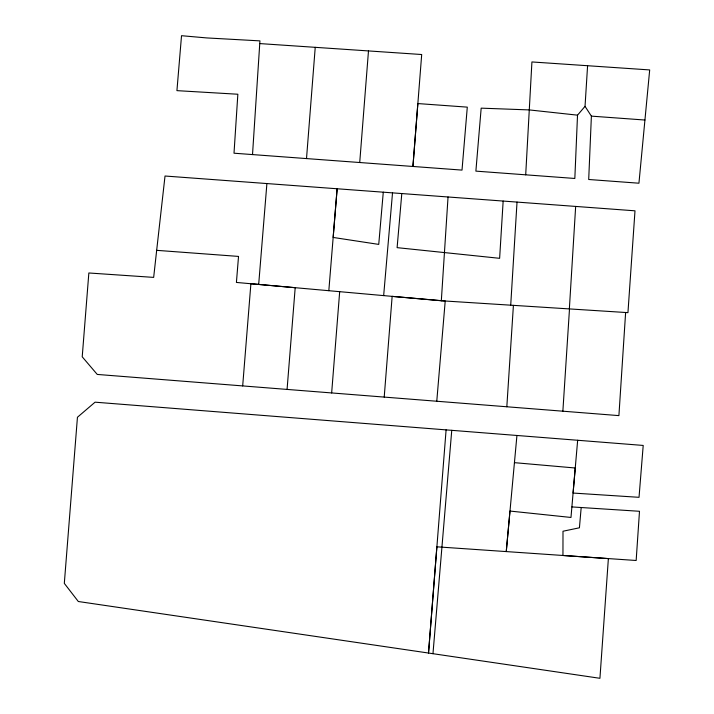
<?xml version="1.0" encoding="UTF-8"?>
<svg xmlns="http://www.w3.org/2000/svg" width="714" height="714" viewBox="0 0 714 714"><rect width="100%" height="100%" fill="white"/><g stroke="black" fill="none" stroke-linecap="round" stroke-linejoin="round"><path stroke-width="1.07" d="M577.519 115.159L574.832 178.464L475.881 171.128L481.174 108.153L529.279 109.92L577.519 115.159L585.034 106.35L587.586 65.75M585.034 106.35L591.388 116.132L588.702 179.491L638.941 183.212L649.686 69.927L531.921 61.948L525.7 174.823M510.715 305.19L517.025 202.089M503.156 201.062L499.63 258.316L397.109 247.651L401.795 193.556L634.996 210.817L627.945 312.643L441.323 300.764L236.414 282.441L238.53 256.415L156.669 250.337L153.662 277.389L88.848 272.98L82.217 356.804L97.247 374.431L618.904 415.619L625.625 312.5M569.353 308.921L575.663 206.426M441.323 300.764L448.044 196.975M252.515 154.581L259.932 40.876L206.685 37.922L181.526 35.7L176.929 90.642L237.851 94.239L234.005 153.207L462.012 170.102L467.295 107.136L417.851 103.566L412.933 166.46L421.697 54.523L259.753 43.581M506.824 406.775L513.411 305.36M562.864 411.202L569.495 308.93M287.073 389.442L295.194 287.688L250.891 283.735L242.68 385.926M306.511 158.579L315.231 47.338M331.653 392.95L339.677 291.678M359.722 162.524L368.486 50.908M384.212 397.1L392.147 296.364L445.215 300.996L436.772 401.25M446.098 429.873L428.516 653.042L599.93 678.3L608.373 558.598L436.87 546.817L428.516 653.042L78.317 601.509L64.314 583.374L77.442 417.253L95.069 402.178L643.207 445.438L639.03 497.319L573.065 493.053L577.662 440.261M258.682 284.431L266.902 183.56L401.795 193.556M328.824 290.696L337.133 188.737L333.143 237.441L378.741 244.402L383.284 192.164M432.97 653.703L451.757 430.328M383.659 295.605L392.522 192.86M581.187 507.52L579.42 527.798L562.998 531.234L562.953 555.474L636.156 560.49L639.494 511.286L571.887 506.922M516.936 435.469L506.262 551.574L509.974 511.054L570.977 517.454L575.252 468L514.428 462.663M156.669 250.337L165.023 176.019L266.902 183.56M591.388 116.132L644.92 120.032"/></g></svg>
